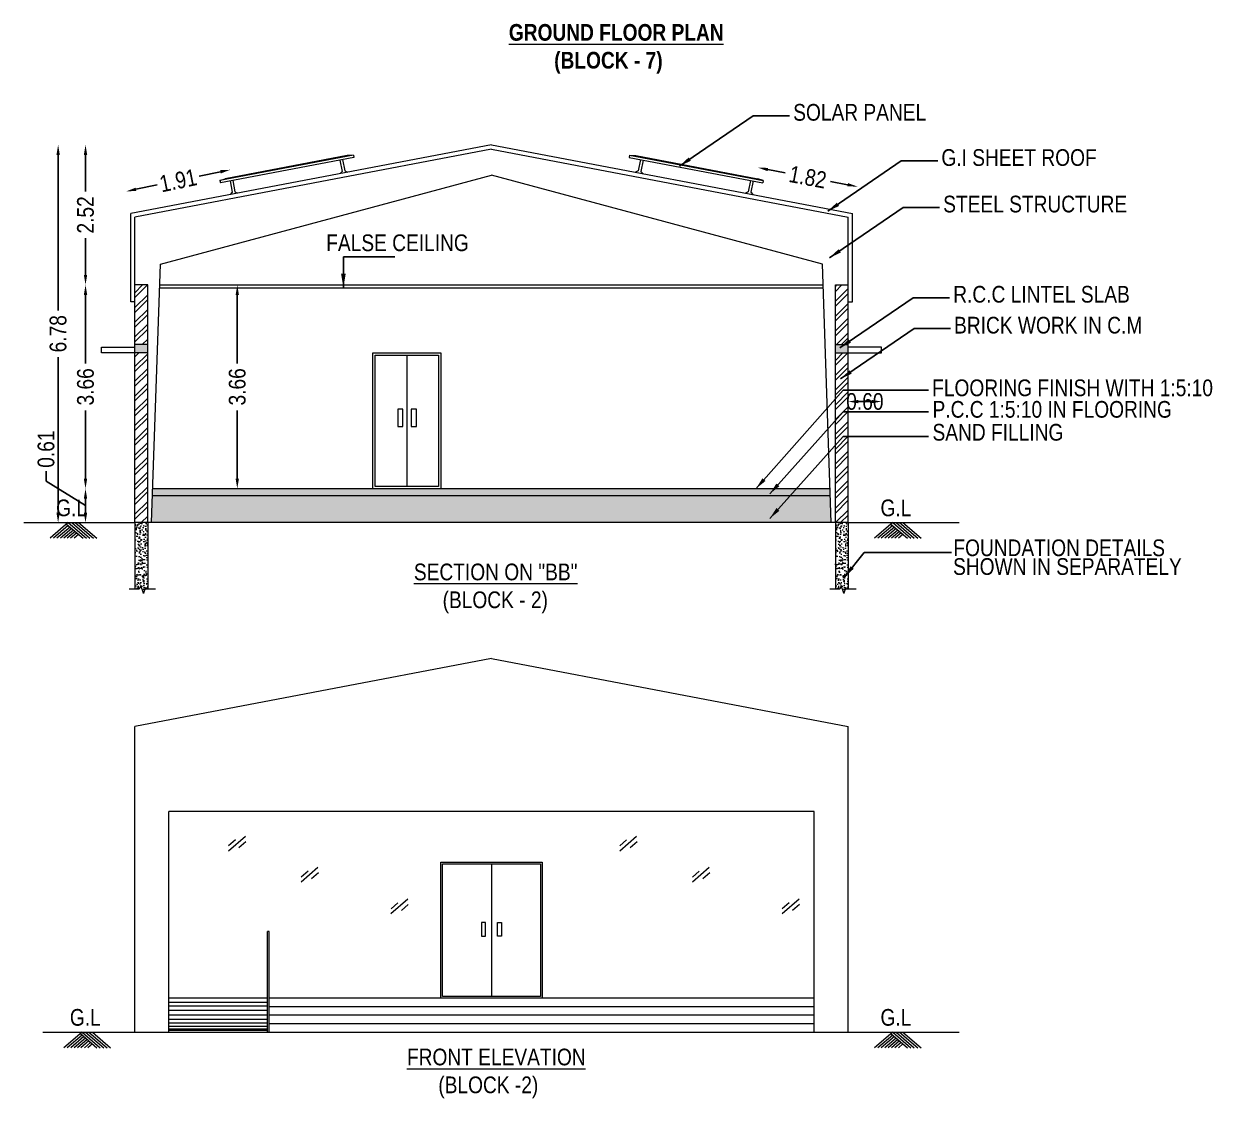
# Model space of a CAD drawing. Header units: metres. Extents: x 3750 to 6203, y 1588 to 3614.
# Drawn here: x 3774.38 to 3795.71, y 1644.36 to 1663.65 of the extents above; entities that cross this region are included whole.
import ezdxf

# ---------------------------------------------------------------- set-up
doc = ezdxf.new("R2010")
doc.units = ezdxf.units.M
for name, color, linetype in [('BLK_2_FLR_0_KITCHEN', 2, 'Continuous'), ('BLK_2_FLR_0_REGULAR_ROOM_1', 2, 'Continuous'), ('BLK_2_HT_OF_BLDG', 5, 'Continuous'), ('BLK_2_PLINTH_HEIGHT', 7, 'Continuous'), ('BLK_7_FLR_0_ROOF_AREA', 54, 'Continuous'), ('SOLAR_PANEL', 3, 'Continuous')]:
    doc.layers.add(name, color=color, linetype=linetype)
doc.styles.add('Arial-Bold', font='times.ttf')
doc.styles.add('RomanS', font='monos.ttf')
doc.styles.add('style2', font='swisscb.ttf')
doc.styles.add('style2a', font='swissc.ttf')
doc.dimstyles.new('KOTTI 200', dxfattribs={"dimtxt": 0.44, "dimasz": 0.44, "dimexe": 0.5, "dimexo": 1, "dimgap": 0.075, "dimtad": 1, "dimdec": 0, "dimdsep": 46, "dimtxsty": 'RomanS', "dimcen": 0, "dimse1": 1, "dimse2": 1, "dimclrd": 8, "dimclre": 8, "dimclrt": 7, "dimadec": 0, "dimazin": 0, "dimtfac": 1, "dimtdec": 0, "dimtmove": 0, "dimatfit": 2, "dimfxl": 0, "dimtolj": 1, "dimtzin": 0, "dimarcsym": 0})
doc.dimstyles.get("Standard").update_dxf_attribs({"dimtxt": 0.3, "dimasz": 0.18, "dimexe": 0.18, "dimexo": 0.0625, "dimgap": 0.09, "dimtad": 0, "dimzin": 0, "dimdsep": 46, "dimtxsty": 'style2a', "dimcen": 0.09, "dimse1": 1, "dimse2": 1, "dimadec": 0, "dimazin": 0, "dimtfac": 1, "dimtofl": 0, "dimtmove": 0, "dimatfit": 3, "dimfxl": 0, "dimtolj": 1, "dimtzin": 0, "dimarcsym": 0})
doc.dimstyles.new('STY', dxfattribs={"dimscale": 0.9, "dimtxt": 0.23, "dimasz": 0.18, "dimexe": 0.15, "dimexo": 0.6, "dimgap": 0.1, "dimtad": 1, "dimtih": 1, "dimtoh": 1, "dimzin": 0, "dimdsep": 46, "dimtxsty": 'Arial-Bold', "dimblk": 'CLOSEDBLANK', "dimcen": 0.09375, "dimdle": 0.1, "dimse1": 1, "dimse2": 1, "dimadec": 0, "dimazin": 0, "dimtfac": 1, "dimtmove": 2, "dimatfit": 2, "dimfxl": 0, "dimtolj": 1, "dimtzin": 0, "dimarcsym": 0})

# ---------------------------------------------------------------- blocks, each defined once
blk = doc.blocks.new('*D13')
at = {"color": 0, "lineweight": -2, "ltscale": 10}
blk.add_line((3789.597, 1656.863), (3789.357, 1656.863), dxfattribs=at)
at = {"color": 0, "ltscale": 10}
for points in [[(3789.357, 1656.893), (3789.357, 1656.833), (3789.177, 1656.863)], [(3789.597, 1656.893), (3789.597, 1656.833), (3789.777, 1656.863)]]:
    blk.add_solid(points, dxfattribs=at)
at = {"layer": 'Defpoints', "color": 0, "ltscale": 10}
for p in [(3789.177, 1658.059), (3789.777, 1658.059), (3789.177, 1656.863)]:
    blk.add_point(p, dxfattribs=at)
at = {"color": 0, "lineweight": 18, "ltscale": 10, "insert": (3789.477, 1656.863), "char_height": 0.3, "attachment_point": 5, "style": 'style2a'}
blk.add_mtext('\\A1;0.60', dxfattribs=at)
blk = doc.blocks.new('*D14')
at = {"layer": 'BLK_2_PLINTH_HEIGHT', "color": 0, "lineweight": -2, "ltscale": 10}
for p, q in [((3774.78, 1655.436), (3774.78, 1655.616)), ((3775.488, 1654.994), (3774.78, 1655.436)), ((3775.488, 1654.869), (3775.488, 1655.119))]:
    blk.add_line(p, q, dxfattribs=at)
at = {"layer": 'BLK_2_PLINTH_HEIGHT', "color": 0, "ltscale": 10}
for points in [[(3775.458, 1655.119), (3775.518, 1655.119), (3775.488, 1655.299)], [(3775.458, 1654.869), (3775.518, 1654.869), (3775.488, 1654.689)]]:
    blk.add_solid(points, dxfattribs=at)
at = {"layer": 'Defpoints', "color": 0, "ltscale": 10}
for p in [(3775.488, 1655.299), (3777.698, 1655.299), (3777.677, 1654.689)]:
    blk.add_point(p, dxfattribs=at)
at = {"layer": 'BLK_2_PLINTH_HEIGHT', "color": 0, "lineweight": 18, "ltscale": 10, "insert": (3774.78, 1656.009), "char_height": 0.3, "attachment_point": 5, "rotation": 90, "style": 'style2a'}
blk.add_mtext('\\A1;0.61', dxfattribs=at)
blk = doc.blocks.new('*D15')
at = {"layer": 'BLK_2_FLR_0_REGULAR_ROOM_1', "color": 0, "lineweight": -2, "ltscale": 10}
for p, q in [((3775.488, 1658.776), (3775.488, 1657.549)), ((3775.488, 1655.479), (3775.488, 1656.705))]:
    blk.add_line(p, q, dxfattribs=at)
at = {"layer": 'BLK_2_FLR_0_REGULAR_ROOM_1', "color": 0, "ltscale": 10}
for points in [[(3775.458, 1658.776), (3775.518, 1658.776), (3775.488, 1658.956)], [(3775.458, 1655.479), (3775.518, 1655.479), (3775.488, 1655.299)]]:
    blk.add_solid(points, dxfattribs=at)
at = {"layer": 'Defpoints', "color": 0, "ltscale": 10}
for p in [(3775.488, 1658.956), (3777.608, 1658.956), (3778.009, 1655.299)]:
    blk.add_point(p, dxfattribs=at)
at = {"layer": 'BLK_2_FLR_0_REGULAR_ROOM_1', "color": 0, "lineweight": 18, "ltscale": 10, "insert": (3775.488, 1657.127), "char_height": 0.3, "attachment_point": 5, "rotation": 90, "style": 'style2a'}
blk.add_mtext('\\A1;3.66', dxfattribs=at)
blk = doc.blocks.new('*D16')
at = {"color": 0, "lineweight": -2, "ltscale": 10}
for p, q in [((3775.488, 1661.292), (3775.488, 1660.633)), ((3775.488, 1659.136), (3775.488, 1659.795))]:
    blk.add_line(p, q, dxfattribs=at)
at = {"color": 0, "ltscale": 10}
for points in [[(3775.458, 1661.292), (3775.518, 1661.292), (3775.488, 1661.472)], [(3775.458, 1659.136), (3775.518, 1659.136), (3775.488, 1658.956)]]:
    blk.add_solid(points, dxfattribs=at)
at = {"layer": 'Defpoints', "color": 0, "ltscale": 10}
for p in [(3784.238, 1661.472), (3775.488, 1658.956), (3784.251, 1658.956)]:
    blk.add_point(p, dxfattribs=at)
at = {"color": 0, "lineweight": 18, "ltscale": 10, "insert": (3775.488, 1660.214), "char_height": 0.3, "attachment_point": 5, "rotation": 90, "style": 'style2a'}
blk.add_mtext('\\A1;2.52', dxfattribs=at)
blk = doc.blocks.new('*D17')
at = {"layer": 'BLK_2_HT_OF_BLDG', "color": 0, "lineweight": -2, "ltscale": 10}
for p, q in [((3774.996, 1661.292), (3774.996, 1658.5)), ((3774.996, 1654.869), (3774.996, 1657.661))]:
    blk.add_line(p, q, dxfattribs=at)
at = {"layer": 'BLK_2_HT_OF_BLDG', "color": 0, "ltscale": 10}
for points in [[(3774.966, 1661.292), (3775.026, 1661.292), (3774.996, 1661.472)], [(3774.966, 1654.869), (3775.026, 1654.869), (3774.996, 1654.689)]]:
    blk.add_solid(points, dxfattribs=at)
at = {"layer": 'Defpoints', "color": 0, "ltscale": 10}
for p in [(3785.032, 1661.472), (3774.996, 1654.689), (3785.032, 1654.689)]:
    blk.add_point(p, dxfattribs=at)
at = {"layer": 'BLK_2_HT_OF_BLDG', "color": 0, "lineweight": 18, "ltscale": 10, "insert": (3774.996, 1658.08), "char_height": 0.3, "attachment_point": 5, "rotation": 90, "style": 'style2a'}
blk.add_mtext('\\A1;6.78', dxfattribs=at)
blk = doc.blocks.new('_ClosedBlank')
at = {"color": 0, "linetype": 'ByBlock', "lineweight": -2}
for p, q in [((-1, 0.167), (0, 0)), ((-1, 0.167), (-1, -0.167)), ((0, 0), (-1, -0.167))]:
    blk.add_line(p, q, dxfattribs=at)
blk = doc.blocks.new('*D106')
at = {"layer": 'BLK_2_FLR_0_KITCHEN', "color": 0, "lineweight": -2, "ltscale": 10}
for p, q in [((3778.212, 1658.776), (3778.212, 1657.549)), ((3778.212, 1655.479), (3778.212, 1656.705))]:
    blk.add_line(p, q, dxfattribs=at)
at = {"layer": 'BLK_2_FLR_0_KITCHEN', "color": 0, "ltscale": 10}
for points in [[(3778.182, 1658.776), (3778.242, 1658.776), (3778.212, 1658.956)], [(3778.182, 1655.479), (3778.242, 1655.479), (3778.212, 1655.299)]]:
    blk.add_solid(points, dxfattribs=at)
at = {"layer": 'Defpoints', "color": 0, "ltscale": 10}
for p in [(3778.212, 1658.956), (3780.332, 1658.956), (3780.732, 1655.299)]:
    blk.add_point(p, dxfattribs=at)
at = {"layer": 'BLK_2_FLR_0_KITCHEN', "color": 0, "lineweight": 18, "ltscale": 10, "insert": (3778.212, 1657.127), "char_height": 0.3, "attachment_point": 5, "rotation": 90, "style": 'style2a'}
blk.add_mtext('\\A1;3.66', dxfattribs=at)
blk = doc.blocks.new('*D564')
at = {"layer": 'BLK_7_FLR_0_ROOF_AREA', "color": 0, "lineweight": -2, "ltscale": 0.01}
for p, q in [((3787.736, 1661.028), (3788.046, 1660.969)), ((3789.168, 1660.756), (3788.858, 1660.815))]:
    blk.add_line(p, q, dxfattribs=at)
at = {"layer": 'BLK_7_FLR_0_ROOF_AREA', "color": 0, "ltscale": 0.01}
for points in [[(3787.742, 1661.058), (3787.731, 1660.999), (3787.559, 1661.062)], [(3789.174, 1660.785), (3789.162, 1660.726), (3789.345, 1660.722)]]:
    blk.add_solid(points, dxfattribs=at)
at = {"layer": 'Defpoints', "color": 0, "ltscale": 0.01}
for p in [(3787.559, 1661.062), (3787.468, 1660.579), (3789.253, 1660.239)]:
    blk.add_point(p, dxfattribs=at)
at = {"layer": 'BLK_7_FLR_0_ROOF_AREA', "color": 0, "ltscale": 0.01, "insert": (3788.452, 1660.892), "char_height": 0.3, "attachment_point": 5, "rotation": 349.224, "style": 'style2a'}
blk.add_mtext('\\A1;1.82', dxfattribs=at)
blk = doc.blocks.new('*D565')
at = {"layer": 'Defpoints', "color": 0, "ltscale": 0.01}
for p in [(3778.086, 1661.024), (3778.168, 1660.627), (3776.299, 1660.239)]:
    blk.add_point(p, dxfattribs=at)
at = {"layer": 'SOLAR_PANEL', "color": 0, "lineweight": -2, "ltscale": 0.01}
for p, q in [((3777.91, 1660.987), (3777.53, 1660.909)), ((3776.393, 1660.673), (3776.773, 1660.752))]:
    blk.add_line(p, q, dxfattribs=at)
at = {"layer": 'SOLAR_PANEL', "color": 0, "ltscale": 0.01}
for points in [[(3777.904, 1661.017), (3777.916, 1660.958), (3778.086, 1661.024)], [(3776.387, 1660.702), (3776.399, 1660.644), (3776.216, 1660.636)]]:
    blk.add_solid(points, dxfattribs=at)
at = {"layer": 'SOLAR_PANEL', "color": 0, "ltscale": 0.01, "insert": (3777.151, 1660.83), "char_height": 0.3, "attachment_point": 5, "rotation": 11.71, "style": 'style2a'}
blk.add_mtext('\\A1;1.91', dxfattribs=at)

msp = doc.modelspace()

# ---------------------------------------------------------------- hatches: boundary and pattern name
at = {"lineweight": 18, "ltscale": 6}
h = msp.add_hatch(dxfattribs=at)
h.set_pattern_fill('ANSI32', color=256, scale=0.5, style=0)
h.set_pattern_definition([(45, (-28070.85177, 1397.52057), (-0.1325825215, 0.1325825215), []), (45, (-28070.76338, 1397.52057), (-0.1325825215, 0.1325825215), [])])
h.paths.add_polyline_path([(3776.375, 1657.8893), (3776.6036, 1657.8893), (3776.6036, 1658.9561), (3776.375, 1658.9561)])
h.paths.add_polyline_path([(3776.6036, 1657.7369), (3776.375, 1657.7369), (3776.375, 1654.6889), (3776.6036, 1654.6889)])
h.paths.add_polyline_path([(3788.948, 1657.8893), (3789.1766, 1657.8893), (3789.1766, 1658.9561), (3788.948, 1658.9561)])
h.paths.add_polyline_path([(3789.1766, 1657.7369), (3788.948, 1657.7369), (3788.948, 1654.6889), (3789.1766, 1654.6889)])
at = {"lineweight": 18}
h = msp.add_hatch(dxfattribs=at)
h.set_pattern_fill('AR-CONC', color=256, scale=0.02, style=0)
h.set_pattern_definition([(50, (-28070.85177, 1397.52057), (0.1434520365, -0.012550427), [0.015, -0.165]), (355, (-28070.85177, 1397.52057), (-0.0277502667, 0.15043842674), [0.012, -0.132]), (100.45144446, (-28070.83981, 1397.51952), (0.11570176935, 0.1378879982), [0.0127480384, -0.1402284224]), (46.1842, (-28070.85177, 1397.56057), (0.2134482661, -0.0331038562), [0.0225, -0.2475]), (96.6356355, (-28070.83398, 1397.5578), (0.1869323891, 0.1948237202), [0.0191220684, -0.210342752]), (351.184164, (-28070.85177, 1397.56057), (0.186932389, 0.19482372), [0.018, -0.1980000002]), (21, (-28070.83177, 1397.55057), (0.11938141042, -0.08052377813), [0.015, -0.165]), (326, (-28070.83177, 1397.55057), (0.0486630664, 0.145030009), [0.012, -0.132]), (71.45144474, (-28070.82182, 1397.54386), (0.16804447535, 0.06450623056), [0.012748038, -0.1402284224]), (37.5, (-28070.85177, 1397.52057), (0.00243197106, 0.06657877077), [0, -0.1304, 0, -0.134, 0, -0.1325]), (7.5, (-28070.85177, 1397.52057), (0.05261390749, 0.07888234238), [0, -0.0764, 0, -0.1274, 0, -0.0505]), (327.5, (-28070.89637, 1397.52057), (0.10676448723, -0.00451097435), [0, -0.05, 0, -0.156, 0, -0.207]), (317.5, (-28070.91637, 1397.52057), (0.11663723387, 0.02002099647), [0, -0.065, 0, -0.1036, 0, -0.147])])
h.paths.add_polyline_path([(3788.8518, 1655.2985), (3776.6929, 1655.2985), (3776.6885, 1655.1715), (3788.8559, 1655.1715)])
h.paths.add_polyline_path([(3776.6036, 1657.8893), (3776.375, 1657.8893), (3776.375, 1657.7369), (3776.6036, 1657.7369)])
h.paths.add_polyline_path([(3789.1766, 1657.8893), (3788.948, 1657.8893), (3788.948, 1657.7369), (3789.1766, 1657.7369)])
h = msp.add_hatch(dxfattribs=at)
h.set_pattern_fill('AR-SAND', color=256, scale=0.11, style=0)
h.set_pattern_definition([(37.5, (-28070.85177, 1397.52057), (-0.0069292694, 0.2119506146), [0, -0.1672, 0, -0.187, 0, -0.17875]), (7.5, (-28070.85177, 1397.52057), (0.1946754376, 0.3104360672), [0, -0.0902, 0, -0.1507, 0, -0.05775]), (327.5, (-28070.98707, 1397.52057), (0.3425556048, 0.0006224959), [0, -0.055, 0, -0.198, 0, -0.2585]), (317.5, (-28070.98707, 1397.52057), (0.3306739265, 0.0965443121), [0, -0.0275, 0, -0.1298, 0, -0.1485])])
h.paths.add_polyline_path([(3776.6885, 1655.1715), (3776.6718, 1654.6889), (3788.8718, 1654.6889), (3788.8559, 1655.1715)])
h = msp.add_hatch(dxfattribs=at)
h.set_pattern_fill('AR-CONC', color=256, scale=0.02, style=0)
h.set_pattern_definition([(50, (-28718.5246, 462.365), (0.1434520365, -0.012550427), [0.015, -0.165]), (355, (-28718.5246, 462.365), (-0.0277502667, 0.15043842674), [0.012, -0.132]), (100.45144446, (-28718.51265, 462.36396), (0.11570176935, 0.1378879982), [0.0127480384, -0.1402284224]), (46.1842, (-28718.5246, 462.405), (0.2134482661, -0.0331038562), [0.0225, -0.2475]), (96.6356355, (-28718.50681, 462.40224), (0.1869323891, 0.1948237202), [0.0191220684, -0.210342752]), (351.184164, (-28718.5246, 462.405), (0.186932389, 0.19482372), [0.018, -0.1980000002]), (21, (-28718.5046, 462.395), (0.11938141042, -0.08052377813), [0.015, -0.165]), (326, (-28718.5046, 462.395), (0.0486630664, 0.145030009), [0.012, -0.132]), (71.45144474, (-28718.49465, 462.38829), (0.16804447535, 0.06450623056), [0.012748038, -0.1402284224]), (37.5, (-28718.5246, 462.365), (0.00243197106, 0.06657877077), [0, -0.1304, 0, -0.134, 0, -0.1325]), (7.5, (-28718.5246, 462.365), (0.05261390749, 0.07888234238), [0, -0.0764, 0, -0.1274, 0, -0.0505]), (327.5, (-28718.5692, 462.365), (0.106764487234, -0.00451097435), [0, -0.05, 0, -0.156, 0, -0.207]), (317.5, (-28718.5892, 462.365), (0.11663723387, 0.02002099647), [0, -0.065, 0, -0.1036, 0, -0.147])])
h.paths.add_polyline_path([(3776.605, 1654.6889), (3776.375, 1654.6889), (3776.375, 1653.493), (3776.4532, 1653.493), (3776.4782, 1653.5617), (3776.5282, 1653.4243), (3776.5532, 1653.493), (3776.605, 1653.493)])
h = msp.add_hatch(dxfattribs=at)
h.set_pattern_fill('AR-CONC', color=256, scale=0.02, style=0)
h.set_pattern_definition([(50, (-28705.95158, 462.365), (0.1434520365, -0.012550427), [0.015, -0.165]), (355, (-28705.95158, 462.365), (-0.0277502667, 0.15043842674), [0.012, -0.132]), (100.45144446, (-28705.93962, 462.36396), (0.11570176935, 0.1378879982), [0.0127480384, -0.1402284224]), (46.1842, (-28705.95158, 462.405), (0.2134482661, -0.0331038562), [0.0225, -0.2475]), (96.6356355, (-28705.93379, 462.40224), (0.1869323891, 0.1948237202), [0.0191220684, -0.210342752]), (351.184164, (-28705.95158, 462.405), (0.186932389, 0.19482372), [0.018, -0.1980000002]), (21, (-28705.93158, 462.395), (0.11938141042, -0.08052377813), [0.015, -0.165]), (326, (-28705.93158, 462.395), (0.0486630664, 0.145030009), [0.012, -0.132]), (71.45144474, (-28705.92163, 462.38829), (0.16804447535, 0.06450623056), [0.012748038, -0.1402284224]), (37.5, (-28705.951575, 462.365), (0.00243197106, 0.06657877077), [0, -0.1304, 0, -0.134, 0, -0.1325]), (7.5, (-28705.951575, 462.365), (0.05261390749, 0.07888234238), [0, -0.0764, 0, -0.1274, 0, -0.0505]), (327.5, (-28705.996175, 462.365), (0.106764487234, -0.00451097435), [0, -0.05, 0, -0.156, 0, -0.207]), (317.5, (-28706.016175, 462.365), (0.11663723387, 0.02002099647), [0, -0.065, 0, -0.1036, 0, -0.147])])
h.paths.add_polyline_path([(3789.178, 1654.6889), (3788.948, 1654.6889), (3788.948, 1653.493), (3789.0262, 1653.493), (3789.0512, 1653.5617), (3789.1012, 1653.4243), (3789.1262, 1653.493), (3789.178, 1653.493)])

# ---------------------------------------------------------------- linework, layer by layer
at = {"linetype": 'Continuous', "lineweight": 18}
for p, q in [((3782.7758, 1661.4719), (3776.2988, 1660.2392)), ((3782.7758, 1661.3945), (3776.375, 1660.1753)), ((3782.7758, 1661.4719), (3789.2528, 1660.2392)), ((3782.7758, 1661.3945), (3789.1766, 1660.1753)), ((3776.8322, 1659.3279), (3782.7758, 1660.9244)), ((3788.7194, 1659.3279), (3782.7758, 1660.9244)), ((3776.2988, 1658.6513), (3776.2988, 1660.2392)), ((3776.375, 1654.6889), (3776.375, 1660.1753)), ((3789.1766, 1654.6889), (3789.1766, 1660.1753)), ((3789.2528, 1658.6513), (3789.2528, 1660.2392)), ((3776.6718, 1654.6889), (3776.8322, 1659.3279)), ((3788.8718, 1654.6889), (3788.7194, 1659.3279)), ((3776.6036, 1658.9561), (3776.375, 1658.9561)), ((3776.6036, 1654.6889), (3776.6036, 1658.9561)), ((3776.8176, 1658.9061), (3788.7332, 1658.9061)), ((3776.8193, 1658.9561), (3788.7316, 1658.9561)), ((3788.948, 1654.6889), (3788.948, 1658.9561)), ((3788.948, 1658.9561), (3789.1766, 1658.9561)), ((3776.375, 1658.6513), (3776.2988, 1658.6513)), ((3789.1766, 1658.6513), (3789.2528, 1658.6513)), ((3775.775, 1657.7369), (3775.775, 1657.8369)), ((3775.775, 1657.8369), (3776.375, 1657.8369)), ((3776.6036, 1657.8893), (3776.375, 1657.8893)), ((3788.948, 1657.8893), (3789.1766, 1657.8893)), ((3789.7766, 1657.8369), (3789.1766, 1657.8369)), ((3789.7766, 1657.7369), (3789.7766, 1657.8369)), ((3776.375, 1657.7369), (3775.775, 1657.7369)), ((3776.6036, 1657.7369), (3776.375, 1657.7369)), ((3781.2551, 1657.6969), (3781.2551, 1655.3385)), ((3788.948, 1657.7369), (3789.1766, 1657.7369)), ((3789.1766, 1657.7369), (3789.7766, 1657.7369)), ((3788.8518, 1655.2985), (3776.6929, 1655.2985)), ((3788.8559, 1655.1715), (3776.6885, 1655.1715)), ((3789.1766, 1654.6889), (3776.375, 1654.6889)), ((3776.375, 1654.6889), (3776.375, 1653.493)), ((3776.605, 1654.6889), (3776.605, 1653.493)), ((3788.948, 1654.6889), (3788.948, 1653.493)), ((3789.178, 1654.6889), (3789.178, 1653.493)), ((3782.7758, 1652.2478), (3776.375, 1651.0286)), ((3782.7758, 1652.2478), (3789.1766, 1651.0286)), ((3776.375, 1645.5422), (3776.375, 1651.0286)), ((3789.1766, 1645.5422), (3789.1766, 1651.0286)), ((3776.9846, 1645.5422), (3776.9846, 1649.5046)), ((3788.567, 1649.5046), (3776.9846, 1649.5046)), ((3788.567, 1645.5422), (3788.567, 1649.5046)), ((3778.3566, 1649.0564), (3778.0544, 1648.7944)), ((3785.3787, 1649.0564), (3785.0765, 1648.7944)), ((3778.179, 1648.9927), (3778.0558, 1648.8846)), ((3778.3651, 1648.96), (3778.2419, 1648.8519)), ((3785.2011, 1648.9927), (3785.0779, 1648.8846)), ((3785.3873, 1648.96), (3785.264, 1648.8519)), ((3779.6608, 1648.4966), (3779.3586, 1648.2346)), ((3779.4832, 1648.4329), (3779.36, 1648.3248)), ((3779.6693, 1648.4002), (3779.5461, 1648.2921)), ((3782.7751, 1648.5618), (3782.7751, 1646.1818)), ((3786.6829, 1648.4966), (3786.3807, 1648.2346)), ((3786.5053, 1648.4329), (3786.3821, 1648.3248)), ((3786.6915, 1648.4002), (3786.5682, 1648.2921)), ((3781.2731, 1647.929), (3780.9709, 1647.6671)), ((3781.0955, 1647.8653), (3780.9722, 1647.7573)), ((3781.2816, 1647.8327), (3781.1583, 1647.7246)), ((3788.2952, 1647.929), (3787.993, 1647.6671)), ((3788.1176, 1647.8653), (3787.9944, 1647.7573)), ((3788.3037, 1647.8327), (3788.1805, 1647.7246)), ((3778.7546, 1645.5422), (3778.7546, 1647.3518)), ((3778.7846, 1647.3518), (3778.7546, 1647.3518)), ((3778.7846, 1645.5422), (3778.7846, 1647.3518)), ((3778.7546, 1646.1518), (3776.9846, 1646.1518)), ((3778.7546, 1646.072), (3776.9846, 1646.072)), ((3788.567, 1646.1518), (3778.7846, 1646.1518)), ((3778.7546, 1646.0114), (3776.9846, 1646.0114)), ((3778.7546, 1645.9299), (3776.9846, 1645.9299)), ((3778.7546, 1645.8463), (3776.9846, 1645.8463)), ((3788.567, 1645.9994), (3778.7846, 1645.9994)), ((3788.567, 1645.847), (3778.7846, 1645.847)), ((3778.7546, 1645.7711), (3776.9846, 1645.7711)), ((3778.7546, 1645.7022), (3776.9846, 1645.7022)), ((3778.7546, 1645.6437), (3776.9846, 1645.6437)), ((3778.7546, 1645.5957), (3776.9846, 1645.5957)), ((3788.567, 1645.6946), (3778.7846, 1645.6946)), ((3776.375, 1645.5422), (3789.1766, 1645.5422)), ((3778.7546, 1645.5706), (3776.9846, 1645.5706))]:
    msp.add_line(p, q, dxfattribs=at)
at = {"lineweight": 18, "ltscale": 10}
for p, q in [((3780.2982, 1661.2856), (3777.9012, 1660.8294)), ((3780.3056, 1661.2463), (3777.9087, 1660.7901)), ((3780.1864, 1661.2806), (3777.9955, 1660.8636)), ((3780.0553, 1661.1987), (3780.0941, 1660.995)), ((3780.1025, 1661.2076), (3780.1416, 1661.0023)), ((3780.2982, 1661.2856), (3780.1864, 1661.2806)), ((3780.2982, 1661.2856), (3780.3056, 1661.2463)), ((3785.2534, 1661.2856), (3785.2459, 1661.2463)), ((3785.2459, 1661.2463), (3787.6429, 1660.7901)), ((3785.2534, 1661.2856), (3787.6504, 1660.8294)), ((3785.2534, 1661.2856), (3785.3651, 1661.2806)), ((3785.3651, 1661.2806), (3787.5561, 1660.8636)), ((3785.4491, 1661.2076), (3785.41, 1661.0023)), ((3785.4962, 1661.1987), (3785.4575, 1660.995)), ((3780.0941, 1660.995), (3780.0573, 1660.9545)), ((3780.1416, 1661.0023), (3780.1921, 1660.9802)), ((3785.41, 1661.0023), (3785.3595, 1660.9802)), ((3785.4575, 1660.995), (3785.4943, 1660.9545)), ((3777.9012, 1660.8294), (3777.9955, 1660.8636)), ((3777.9012, 1660.8294), (3777.9087, 1660.7901)), ((3778.082, 1660.8231), (3778.1208, 1660.6195)), ((3778.1292, 1660.8321), (3778.1683, 1660.6267)), ((3787.4224, 1660.8321), (3787.3833, 1660.6267)), ((3787.4695, 1660.8231), (3787.4308, 1660.6195)), ((3787.6504, 1660.8294), (3787.5561, 1660.8636)), ((3787.6504, 1660.8294), (3787.6429, 1660.7901)), ((3778.1208, 1660.6195), (3778.084, 1660.579)), ((3778.1683, 1660.6267), (3778.2188, 1660.6046)), ((3787.3833, 1660.6267), (3787.3328, 1660.6046)), ((3787.4308, 1660.6195), (3787.4675, 1660.579))]:
    msp.add_line(p, q, dxfattribs=at)
at = {"lineweight": 18}
for p, q in [((3774.3795, 1654.6889), (3776.375, 1654.6889)), ((3789.1766, 1654.6889), (3791.1721, 1654.6889)), ((3774.7246, 1645.5422), (3776.375, 1645.5422)), ((3789.1766, 1645.5422), (3791.1721, 1645.5422))]:
    msp.add_line(p, q, dxfattribs=at)
at = {"lineweight": 18, "ltscale": 0.2}
for p, q in [((3775.1793, 1654.6889), (3774.8524, 1654.408)), ((3775.1792, 1654.6362), (3774.9137, 1654.408)), ((3775.2099, 1654.6098), (3774.9751, 1654.408)), ((3775.2406, 1654.5835), (3775.0364, 1654.408)), ((3775.2712, 1654.5571), (3775.0977, 1654.408)), ((3775.1486, 1654.6626), (3775.4448, 1654.408)), ((3775.1793, 1654.6889), (3775.5061, 1654.408)), ((3775.2406, 1654.6889), (3775.5675, 1654.408)), ((3775.3019, 1654.6889), (3775.6288, 1654.408)), ((3775.3633, 1654.6889), (3775.6901, 1654.408)), ((3789.9764, 1654.6889), (3789.6495, 1654.408)), ((3789.9763, 1654.6362), (3789.7108, 1654.408)), ((3790.007, 1654.6098), (3789.7722, 1654.408)), ((3790.0377, 1654.5835), (3789.8335, 1654.408)), ((3790.0683, 1654.5571), (3789.8948, 1654.408)), ((3789.9457, 1654.6626), (3790.2418, 1654.408)), ((3789.9764, 1654.6889), (3790.3032, 1654.408)), ((3790.0377, 1654.6889), (3790.3646, 1654.408)), ((3790.099, 1654.6889), (3790.4259, 1654.408)), ((3790.1604, 1654.6889), (3790.4872, 1654.408)), ((3775.3019, 1654.5308), (3775.1591, 1654.408)), ((3775.3326, 1654.5044), (3775.2204, 1654.408)), ((3775.3632, 1654.4781), (3775.2817, 1654.408)), ((3790.099, 1654.5308), (3789.9562, 1654.408)), ((3790.1297, 1654.5044), (3790.0175, 1654.408)), ((3790.1603, 1654.4781), (3790.0788, 1654.408)), ((3775.4265, 1645.5422), (3775.0997, 1645.2613)), ((3775.4265, 1645.4895), (3775.161, 1645.2613)), ((3775.4572, 1645.4631), (3775.2223, 1645.2613)), ((3775.4878, 1645.4367), (3775.2837, 1645.2613)), ((3775.5185, 1645.4104), (3775.345, 1645.2613)), ((3775.3958, 1645.5158), (3775.692, 1645.2613)), ((3775.5492, 1645.384), (3775.4063, 1645.2613)), ((3775.4265, 1645.5422), (3775.7534, 1645.2613)), ((3775.4879, 1645.5422), (3775.8147, 1645.2613)), ((3775.5492, 1645.5422), (3775.8761, 1645.2613)), ((3775.6105, 1645.5422), (3775.9374, 1645.2613)), ((3789.9764, 1645.5422), (3789.6495, 1645.2613)), ((3789.9763, 1645.4895), (3789.7108, 1645.2613)), ((3790.007, 1645.4631), (3789.7722, 1645.2613)), ((3790.0377, 1645.4367), (3789.8335, 1645.2613)), ((3790.0683, 1645.4104), (3789.8948, 1645.2613)), ((3789.9457, 1645.5158), (3790.2418, 1645.2613)), ((3790.099, 1645.384), (3789.9562, 1645.2613)), ((3789.9764, 1645.5422), (3790.3032, 1645.2613)), ((3790.0377, 1645.5422), (3790.3646, 1645.2613)), ((3790.099, 1645.5422), (3790.4259, 1645.2613)), ((3790.1604, 1645.5422), (3790.4872, 1645.2613)), ((3775.5798, 1645.3577), (3775.4677, 1645.2613)), ((3775.6105, 1645.3313), (3775.529, 1645.2613)), ((3790.1297, 1645.3577), (3790.0175, 1645.2613)), ((3790.1603, 1645.3313), (3790.0788, 1645.2613))]:
    msp.add_line(p, q, dxfattribs=at)
at = {"linetype": 'Continuous', "lineweight": 18}
for points in [[(3780.6451, 1657.7369), (3781.8651, 1657.7369), (3781.8651, 1655.2985), (3780.6451, 1655.2985)], [(3780.6851, 1657.6969), (3781.8251, 1657.6969), (3781.8251, 1655.3385), (3780.6851, 1655.3385)], [(3781.185, 1656.7251), (3781.0928, 1656.7251), (3781.0928, 1656.4182), (3781.185, 1656.4182)], [(3781.4278, 1656.7251), (3781.3356, 1656.7251), (3781.3356, 1656.4182), (3781.4278, 1656.4182)], [(3781.8651, 1648.5918), (3783.6851, 1648.5918), (3783.6851, 1646.1518), (3781.8651, 1646.1518)], [(3781.8951, 1648.5618), (3783.6551, 1648.5618), (3783.6551, 1646.1818), (3781.8951, 1646.1818)], [(3782.6692, 1647.513), (3782.5973, 1647.513), (3782.5973, 1647.2637), (3782.6692, 1647.2637)], [(3782.881, 1647.513), (3782.9529, 1647.513), (3782.9529, 1647.2637), (3782.881, 1647.2637)]]:
    msp.add_lwpolyline(points, close=True, dxfattribs=at)
at = {"linetype": 'Continuous', "lineweight": 18, "elevation": -3.8719}
for points in [[(3776.7451, 1653.493), (3776.5532, 1653.493), (3776.5282, 1653.4243), (3776.4782, 1653.5617), (3776.4532, 1653.493), (3776.2723, 1653.493)], [(3789.3182, 1653.493), (3789.1262, 1653.493), (3789.1012, 1653.4243), (3789.0512, 1653.5617), (3789.0262, 1653.493), (3788.8453, 1653.493)]]:
    msp.add_lwpolyline(points, dxfattribs=at)

# ---------------------------------------------------------------- texts
at = {"lineweight": 18, "style": 'style2a'}
for s, p in [('SOLAR PANEL', (3788.1906, 1661.9054, -1.9358)), ('G.I SHEET ROOF', (3790.8502, 1661.094, -1.9358)), ('STEEL STRUCTURE', (3790.8826, 1660.2588, -1.9358)), ('FALSE CEILING', (3779.8086, 1659.5636)), ('R.C.C LINTEL SLAB ', (3791.0631, 1658.6394, -1.9358)), ('BRICK WORK IN C.M', (3791.0786, 1658.0843, -1.9358)), ('FLOORING FINISH WITH 1:5:10', (3790.6844, 1656.9596, -1.9358)), ('P.C.C 1:5:10 IN FLOORING', (3790.6911, 1656.5731, -1.9358)), ('SAND FILLING', (3790.6911, 1656.1617, -1.9358)), ('G.L', (3774.9596, 1654.8043)), ('G.L', (3789.7567, 1654.8043)), ('FOUNDATION DETAILS', (3791.0655, 1654.0877, -1.9358)), ('SHOWN IN SEPARATELY', (3791.0605, 1653.7514, -1.9358)), ('G.L', (3775.2069, 1645.6576)), ('G.L', (3789.7567, 1645.6576))]:
    msp.add_text(s, height=0.3, dxfattribs=at).set_placement(p)
at = {"lineweight": 18, "char_height": 0.3, "width": 6.773665, "attachment_point": 1}
for s, insert, style in [('\\A1;{\\W8.15356;\\L  \\W1;GROUND FLOOR PLAN\\P\\W8.27555;\\l   }(BLOCK - 7)', (3781.5281, 1663.6408), 'style2'), ('\\A1;{\\W6.86878;\\L   \\W1;SECTION ON "BB"\\P}                          (BLOCK - 2)', (3779.4129, 1653.9542), 'style2a'), ('\\A1;{\\W9.83014;\\L  \\W1;FRONT ELEVATION\\P\\W8.51617;\\l   }(BLOCK -2)', (3779.3789, 1645.2463), 'style2a')]:
    msp.add_mtext(s, dxfattribs=dict(at, insert=insert, style=style))

# ---------------------------------------------------------------- dimensions: what is measured, and where the dimension line sits
at = {"lineweight": 18, "ltscale": 10}
dim = msp.add_linear_dim(base=(3775.4883, 1658.9561), p1=(3784.2378, 1661.4719), p2=(3784.2511, 1658.9561), angle=90, dimstyle='Standard', override={"dimtxt": 0.3, "dimdec": 2, "dimtxsty": 'style2a'}, dxfattribs=at)
dim.commit()
dim.dimension.update_dxf_attribs({"geometry": '*D16', "text_midpoint": (3775.4883, 1660.214)})
dim = msp.add_linear_dim(base=(3789.1766, 1656.8628), p1=(3789.7766, 1658.0589), p2=(3789.1766, 1658.0589), angle=180, dimstyle='Standard', override={"dimtxt": 0.3, "dimdec": 2, "dimtxsty": 'style2a'}, dxfattribs=at)
dim.commit()
dim.dimension.update_dxf_attribs({"geometry": '*D13', "text_midpoint": (3789.4766, 1656.8628), "dimtype": 160})
at = {"layer": 'BLK_2_FLR_0_KITCHEN', "color": 2, "lineweight": 18, "ltscale": 10}
dim = msp.add_linear_dim(base=(3778.2121, 1658.9561), p1=(3780.7324, 1655.2985), p2=(3780.3321, 1658.9561), angle=90, dimstyle='Standard', override={"dimtxt": 0.3, "dimdec": 2, "dimtxsty": 'style2a'}, dxfattribs=at)
dim.commit()
dim.dimension.update_dxf_attribs({"geometry": '*D106', "text_midpoint": (3778.2121, 1657.1273)})
at = {"layer": 'BLK_2_FLR_0_REGULAR_ROOM_1', "color": 2, "lineweight": 18, "ltscale": 10}
dim = msp.add_linear_dim(base=(3775.4883, 1658.9561), p1=(3778.0087, 1655.2985), p2=(3777.6084, 1658.9561), angle=90, dimstyle='Standard', override={"dimtxt": 0.3, "dimdec": 2, "dimtxsty": 'style2a'}, dxfattribs=at)
dim.commit()
dim.dimension.update_dxf_attribs({"geometry": '*D15', "text_midpoint": (3775.4883, 1657.1273)})
at = {"layer": 'BLK_2_HT_OF_BLDG', "lineweight": 18, "ltscale": 10}
dim = msp.add_linear_dim(base=(3774.996, 1654.6889), p1=(3785.0315, 1661.4719), p2=(3785.0315, 1654.6889), angle=90, dimstyle='Standard', override={"dimtxt": 0.3, "dimdec": 2, "dimtxsty": 'style2a'}, dxfattribs=at)
dim.commit()
dim.dimension.update_dxf_attribs({"geometry": '*D17', "text_midpoint": (3774.996, 1658.0804)})
at = {"layer": 'BLK_2_PLINTH_HEIGHT', "lineweight": 18, "ltscale": 10}
dim = msp.add_linear_dim(base=(3775.4883, 1655.2985), p1=(3777.6766, 1654.6889), p2=(3777.6977, 1655.2985), angle=90, dimstyle='Standard', override={"dimtmove": 1}, dxfattribs=at)
dim.commit()
dim.dimension.update_dxf_attribs({"geometry": '*D14', "text_midpoint": (3774.7797, 1655.7061), "dimtype": 160})
at = {"layer": 'BLK_7_FLR_0_ROOF_AREA', "ltscale": 0.01}
dim = msp.add_aligned_dim(p1=(3789.2528, 1660.2392), p2=(3787.4675, 1660.579), distance=-0.4917, dimstyle='Standard', override={"dimfxl": 4, "dimfxlon": 1, "dimtfill": 1, "dimtfillclr": 256, "dimarcsym": 1}, dxfattribs=at)
dim.commit()
dim.dimension.update_dxf_attribs({"geometry": '*D564', "text_midpoint": (3788.4521, 1660.8921)})
at = {"layer": 'SOLAR_PANEL', "ltscale": 0.01}
dim = msp.add_aligned_dim(p1=(3776.2988, 1660.2392), p2=(3778.1683, 1660.6267), distance=0.4057, dimstyle='Standard', override={"dimfxl": 4, "dimfxlon": 1, "dimtfill": 1, "dimtfillclr": 256, "dimarcsym": 1}, dxfattribs=at)
dim.commit()
dim.dimension.update_dxf_attribs({"geometry": '*D565', "text_midpoint": (3777.1512, 1660.8302)})

# ---------------------------------------------------------------- leaders
at = {"lineweight": 18}
for points in [[(3786.1522, 1661.0912, -3.8719), (3787.471, 1661.9935, -3.8719), (3788.1254, 1661.9935, -3.8719)], [(3788.8118, 1660.2798, -3.8719), (3790.1306, 1661.1821, -3.8719), (3790.785, 1661.1821, -3.8719)], [(3788.8442, 1659.4445, -3.8719), (3790.163, 1660.3469, -3.8719), (3790.8175, 1660.3469, -3.8719)], [(3789.0247, 1657.8251, -3.8719), (3790.3435, 1658.7275, -3.8719), (3790.9979, 1658.7275, -3.8719)], [(3789.0401, 1657.2701, -3.8719), (3790.3589, 1658.1724, -3.8719), (3791.0134, 1658.1724, -3.8719)], [(3787.5197, 1655.2968, -3.8719), (3789.0887, 1657.066, -3.8719), (3790.6175, 1657.066, -3.8719)], [(3787.7699, 1655.204, -3.8719), (3789.0887, 1656.6791, -3.8719), (3790.6175, 1656.6791, -3.8719)], [(3787.7699, 1654.7627, -3.8719), (3789.0887, 1656.2379, -3.8719), (3790.6175, 1656.2379, -3.8719)], [(3789.1115, 1653.7128, -1.9358), (3789.4639, 1654.1525, -1.9358), (3791.0291, 1654.1525, -1.9358)]]:
    msp.add_leader(points, dimstyle='KOTTI 200', override={"dimtxt": 0.22, "dimasz": 0.22, "dimdec": 2, "dimtmove": 1}, dxfattribs=at)
at = {"linetype": 'Continuous', "lineweight": 18}
msp.add_leader([(3780.1166, 1658.9061), (3780.1166, 1659.4621), (3781.0375, 1659.4621)], dimstyle='STY', override={"dimasz": 0.28, "dimtad": 0}, dxfattribs=at)

doc.saveas('drawing.dxf')
